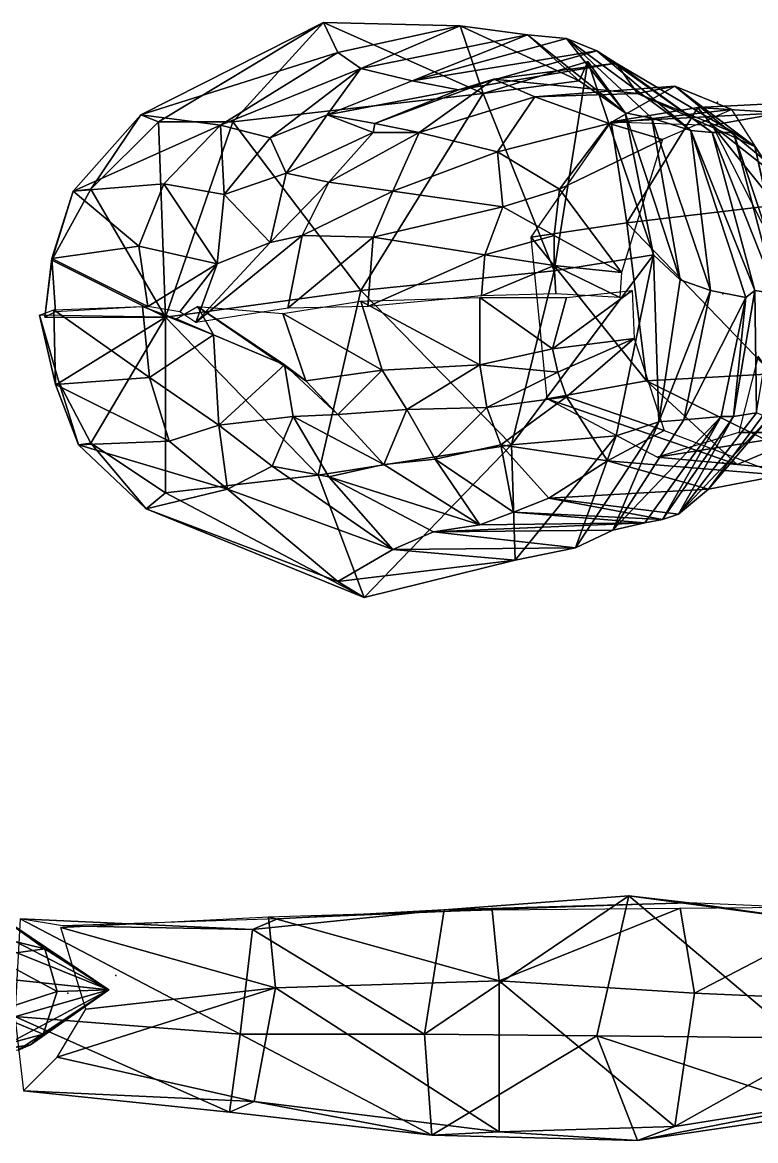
# Model space of a CAD drawing. Extents: x -652 to 233, y -282 to 215.
# Drawn here: x -485.5 to -278.9, y -274.8 to 40.2 of the extents above; entities that cross this region are included whole.
import ezdxf

# ---------------------------------------------------------------- set-up
doc = ezdxf.new("R2010")
doc.units = 0
doc.layers.get('0').update_dxf_attribs({"linetype": 'CONTINUOUS'})

msp = doc.modelspace()

# ---------------------------------------------------------------- linework, layer by layer
for p in [(-289.66, 17.65, 1360.83), (-428.66, -8.35, 1338.83), (-288.16, -36.35, 1360.83), (-288.16, -36.35, 1360.83), (-288.16, -36.35, 1360.83), (-288.16, -36.35, 1360.83), (-430.16, -73.35, 1339.83), (-288.16, -83.85, 1361.33), (-459.16, -228.35, 891.83), (-472.66, -233.35, 888.33), (-472.66, -233.35, 888.33)]:
    msp.add_point(p)
for points in [[(-396.66, 31.65, 1389.33), (-452.16, 14.15, 1403.33), (-400.66, 40.15, 1431.83)], [(-447.16, 12.15, 1456.33), (-400.66, 40.15, 1431.83), (-452.16, 14.15, 1403.33)], [(-400.66, 40.15, 1431.83), (-447.16, 12.15, 1456.33), (-426.16, 12.15, 1478.33)], [(-426.16, 12.15, 1478.33), (-355.66, 20.15, 1477.33), (-400.66, 40.15, 1431.83)], [(-400.66, 40.15, 1431.83), (-362.16, 39.15, 1430.33), (-396.66, 31.65, 1389.33)], [(-362.16, 39.15, 1430.33), (-400.66, 40.15, 1431.83), (-355.66, 20.15, 1477.33)], [(-390.16, 27.15, 1373.33), (-396.66, 31.65, 1389.33), (-362.16, 39.15, 1430.33)], [(-362.16, 39.15, 1430.33), (-343.16, 36.65, 1417.33), (-390.16, 27.15, 1373.33)], [(-355.66, 20.15, 1477.33), (-328.66, 23.65, 1463.33), (-362.16, 39.15, 1430.33)], [(-343.16, 36.65, 1417.33), (-362.16, 39.15, 1430.33), (-328.66, 23.65, 1463.33)], [(-375.66, 23.65, 1357.83), (-390.16, 27.15, 1373.33), (-343.16, 36.65, 1417.33)], [(-343.16, 36.65, 1417.33), (-332.16, 35.65, 1402.83), (-375.66, 23.65, 1357.83)], [(-323.66, 32.15, 1391.83), (-375.66, 23.65, 1357.83), (-332.16, 35.65, 1402.83)], [(-328.66, 23.65, 1463.33), (-315.66, 14.65, 1446.83), (-343.16, 36.65, 1417.33)], [(-332.16, 35.65, 1402.83), (-343.16, 36.65, 1417.33), (-315.66, 14.65, 1446.83)], [(-332.16, 35.65, 1402.83), (-297.16, 9.65, 1417.83), (-323.66, 32.15, 1391.83)], [(-315.66, 14.65, 1446.83), (-308.16, 13.15, 1431.83), (-332.16, 35.65, 1402.83)], [(-297.16, 9.65, 1417.83), (-332.16, 35.65, 1402.83), (-308.16, 13.15, 1431.83)], [(-452.16, 14.15, 1403.33), (-396.66, 31.65, 1389.33), (-429.66, 11.15, 1364.83)], [(-390.16, 27.15, 1373.33), (-429.66, 11.15, 1364.83), (-396.66, 31.65, 1389.33)], [(-375.66, 23.65, 1357.83), (-323.66, 32.15, 1391.83), (-362.66, 21.15, 1347.83)], [(-318.16, 28.65, 1383.83), (-362.66, 21.15, 1347.83), (-323.66, 32.15, 1391.83)], [(-291.16, 9.15, 1412.33), (-323.66, 32.15, 1391.83), (-297.16, 9.65, 1417.83)], [(-323.66, 32.15, 1391.83), (-291.16, 9.15, 1412.33), (-318.16, 28.65, 1383.83)], [(-362.66, 21.15, 1347.83), (-318.16, 28.65, 1383.83), (-352.66, 24.15, 1341.83)], [(-326.16, 29.15, 1461.83), (-355.66, 20.15, 1477.33), (-335.66, -29.85, 1496.33)], [(-355.66, 20.15, 1477.33), (-326.16, 29.15, 1461.83), (-328.66, 23.65, 1463.33)], [(-312.16, 20.15, 1376.83), (-352.66, 24.15, 1341.83), (-318.16, 28.65, 1383.83)], [(-335.66, -29.85, 1496.33), (-307.66, -25.35, 1485.33), (-326.16, 29.15, 1461.83)], [(-315.66, 14.65, 1446.83), (-328.66, 23.65, 1463.33), (-326.16, 29.15, 1461.83)], [(-315.66, 14.65, 1446.83), (-326.16, 29.15, 1461.83), (-307.66, -25.35, 1485.33)], [(-285.16, 9.15, 1406.83), (-318.16, 28.65, 1383.83), (-291.16, 9.15, 1412.33)], [(-318.16, 28.65, 1383.83), (-285.16, 9.15, 1406.83), (-312.16, 20.15, 1376.83)], [(-429.66, 11.15, 1364.83), (-390.16, 27.15, 1373.33), (-415.66, 7.65, 1350.33)], [(-399.66, 14.15, 1329.33), (-415.66, 7.65, 1350.33), (-390.16, 27.15, 1373.33)], [(-390.16, 27.15, 1373.33), (-375.66, 23.65, 1357.83), (-399.66, 14.15, 1329.33)], [(-362.66, 21.15, 1347.83), (-399.66, 14.15, 1329.33), (-375.66, 23.65, 1357.83)], [(-352.66, 24.15, 1341.83), (-386.16, 11.65, 1319.83), (-362.66, 21.15, 1347.83)], [(-386.16, 11.65, 1319.83), (-352.66, 24.15, 1341.83), (-373.66, 9.15, 1310.83)], [(-341.16, 19.15, 1337.83), (-373.66, 9.15, 1310.83), (-352.66, 24.15, 1341.83)], [(-352.66, 24.15, 1341.83), (-312.16, 20.15, 1376.83), (-341.16, 19.15, 1337.83)], [(-341.16, 19.15, 1337.83), (-301.66, 22.15, 1363.33), (-320.16, 11.65, 1324.83)], [(-301.66, 22.15, 1363.33), (-341.16, 19.15, 1337.83), (-312.16, 20.15, 1376.83)], [(-285.66, 15.65, 1343.83), (-320.16, 11.65, 1324.83), (-301.66, 22.15, 1363.33)], [(-312.16, 20.15, 1376.83), (-279.16, 5.15, 1393.83), (-301.66, 22.15, 1363.33)], [(-301.66, 22.15, 1363.33), (-276.66, 1.65, 1386.33), (-285.66, 15.65, 1343.83)], [(-276.66, 1.65, 1386.33), (-301.66, 22.15, 1363.33), (-279.16, 5.15, 1393.83)], [(-355.66, 20.15, 1477.33), (-426.16, 12.15, 1478.33), (-390.16, -35.35, 1507.83)], [(-399.66, 14.15, 1329.33), (-362.66, 21.15, 1347.83), (-386.16, 11.65, 1319.83)], [(-390.16, -35.35, 1507.83), (-335.66, -29.85, 1496.33), (-355.66, 20.15, 1477.33)], [(-373.66, 9.15, 1310.83), (-341.16, 19.15, 1337.83), (-351.66, 3.65, 1295.83)], [(-320.16, 11.65, 1324.83), (-351.66, 3.65, 1295.83), (-341.16, 19.15, 1337.83)], [(-279.16, 5.15, 1393.83), (-312.16, 20.15, 1376.83), (-285.16, 9.15, 1406.83)], [(-319.66, 12.15, 1357.33), (-295.16, 16.15, 1336.33), (-315.16, -16.35, 1310.83)], [(-319.66, 12.15, 1357.33), (-271.66, 14.65, 1368.33), (-295.16, 16.15, 1336.33)], [(-273.16, -11.35, 1285.83), (-315.16, -16.35, 1310.83), (-295.16, 16.15, 1336.33)], [(-295.16, 16.15, 1336.33), (-256.16, 18.15, 1307.33), (-273.16, -11.35, 1285.83)], [(-256.16, 18.15, 1307.33), (-295.16, 16.15, 1336.33), (-271.66, 14.65, 1368.33)], [(-466.16, -6.85, 1446.33), (-452.16, 14.15, 1403.33), (-471.16, -7.35, 1393.33)], [(-429.66, 11.15, 1364.83), (-471.16, -7.35, 1393.33), (-452.16, 14.15, 1403.33)], [(-452.16, 14.15, 1403.33), (-466.16, -6.85, 1446.33), (-447.16, 12.15, 1456.33)], [(-415.66, 7.65, 1350.33), (-399.66, 14.15, 1329.33), (-411.16, -2.35, 1316.33)], [(-386.66, 9.15, 1320.83), (-411.16, -2.35, 1316.33), (-399.66, 14.15, 1329.33)], [(-399.66, 14.15, 1329.33), (-386.16, 11.65, 1319.83), (-386.66, 9.15, 1320.83)], [(-320.16, 11.65, 1324.83), (-285.66, 15.65, 1343.83), (-305.16, 7.15, 1319.83)], [(-271.66, 14.65, 1368.33), (-319.66, 12.15, 1357.33), (-291.16, 11.15, 1386.33)], [(-307.66, -25.35, 1485.33), (-300.16, -32.35, 1465.83), (-315.66, 14.65, 1446.83)], [(-308.16, 13.15, 1431.83), (-315.66, 14.65, 1446.83), (-300.16, -32.35, 1465.83)], [(-300.16, -32.35, 1465.83), (-291.66, -35.35, 1450.83), (-308.16, 13.15, 1431.83)], [(-297.16, 9.65, 1417.83), (-308.16, 13.15, 1431.83), (-291.66, -35.35, 1450.83)], [(-291.16, 11.15, 1386.33), (-253.66, -18.35, 1388.33), (-271.66, 14.65, 1368.33)], [(-471.16, -7.35, 1393.33), (-429.66, 11.15, 1364.83), (-445.66, -5.35, 1353.83)], [(-445.16, -42.85, 1483.33), (-447.16, 12.15, 1456.33), (-466.16, -6.85, 1446.33)], [(-445.16, -42.85, 1483.33), (-426.16, 12.15, 1478.33), (-447.16, 12.15, 1456.33)], [(-428.66, -8.35, 1338.83), (-445.66, -5.35, 1353.83), (-429.66, 11.15, 1364.83)], [(-445.16, -42.85, 1483.33), (-390.16, -35.35, 1507.83), (-426.16, 12.15, 1478.33)], [(-429.66, 11.15, 1364.83), (-415.66, 7.65, 1350.33), (-428.66, -8.35, 1338.83)], [(-373.66, 9.15, 1310.83), (-386.66, 9.15, 1320.83), (-386.16, 11.65, 1319.83)], [(-351.66, 3.65, 1295.83), (-320.16, 11.65, 1324.83), (-334.16, -6.85, 1296.83)], [(-315.16, -16.35, 1310.83), (-342.16, -20.35, 1340.33), (-319.66, 12.15, 1357.33)], [(-305.16, 7.15, 1319.83), (-334.16, -6.85, 1296.83), (-320.16, 11.65, 1324.83)], [(-291.66, -35.35, 1450.83), (-281.66, -37.35, 1433.33), (-297.16, 9.65, 1417.83)], [(-279.16, -35.35, 1428.33), (-297.16, 9.65, 1417.83), (-281.66, -37.35, 1433.33)], [(-297.16, 9.65, 1417.83), (-279.16, -35.35, 1428.33), (-291.16, 9.15, 1412.33)], [(-253.66, -18.35, 1388.33), (-291.16, 11.15, 1386.33), (-277.16, -16.35, 1402.83)], [(-411.16, -2.35, 1316.33), (-428.66, -8.35, 1338.83), (-415.66, 7.65, 1350.33)], [(-411.16, -2.35, 1316.33), (-386.66, 9.15, 1320.83), (-399.16, -4.85, 1306.83)], [(-399.16, -4.85, 1306.83), (-373.66, 9.15, 1310.83), (-381.16, -7.35, 1294.33)], [(-373.66, 9.15, 1310.83), (-399.16, -4.85, 1306.83), (-386.66, 9.15, 1320.83)], [(-351.66, 3.65, 1295.83), (-381.16, -7.35, 1294.33), (-373.66, 9.15, 1310.83)], [(-334.16, -6.85, 1296.83), (-305.16, 7.15, 1319.83), (-316.66, -30.35, 1293.33)], [(-273.16, -36.35, 1423.33), (-291.16, 9.15, 1412.33), (-279.16, -35.35, 1428.33)], [(-291.16, 9.15, 1412.33), (-273.16, -36.35, 1423.33), (-285.16, 9.15, 1406.83)], [(-285.16, 9.15, 1406.83), (-269.16, -38.85, 1418.33), (-279.16, 5.15, 1393.83)], [(-269.16, -38.85, 1418.33), (-285.16, 9.15, 1406.83), (-273.16, -36.35, 1423.33)], [(-381.16, -7.35, 1294.33), (-351.66, 3.65, 1295.83), (-350.16, -11.85, 1275.33)], [(-334.16, -6.85, 1296.83), (-350.16, -11.85, 1275.33), (-351.66, 3.65, 1295.83)], [(-269.16, -39.85, 1416.83), (-279.16, 5.15, 1393.83), (-269.16, -38.85, 1418.33)], [(-279.16, 5.15, 1393.83), (-269.16, -39.85, 1416.83), (-276.66, 1.65, 1386.33)], [(-428.66, -8.35, 1338.83), (-411.16, -2.35, 1316.33), (-415.66, -21.85, 1311.33)], [(-399.16, -4.85, 1306.83), (-415.66, -21.85, 1311.33), (-411.16, -2.35, 1316.33)], [(-471.16, -7.35, 1393.33), (-445.66, -5.35, 1353.83), (-452.66, -22.85, 1349.83)], [(-430.66, -27.85, 1339.83), (-452.66, -22.85, 1349.83), (-445.66, -5.35, 1353.83)], [(-445.66, -5.35, 1353.83), (-428.66, -8.35, 1338.83), (-430.66, -27.85, 1339.83)], [(-415.66, -21.85, 1311.33), (-399.16, -4.85, 1306.83), (-406.66, -19.85, 1298.83)], [(-381.16, -7.35, 1294.33), (-406.66, -19.85, 1298.83), (-399.16, -4.85, 1306.83)], [(-471.16, -7.35, 1393.33), (-477.16, -26.85, 1438.83), (-466.16, -6.85, 1446.33)], [(-445.16, -42.85, 1483.33), (-466.16, -6.85, 1446.33), (-477.16, -26.85, 1438.83)], [(-477.16, -26.85, 1438.83), (-471.16, -7.35, 1393.33), (-477.16, -26.35, 1385.83)], [(-452.66, -22.85, 1349.83), (-477.16, -26.35, 1385.83), (-471.16, -7.35, 1393.33)], [(-415.66, -21.85, 1311.33), (-430.66, -27.85, 1339.83), (-428.66, -8.35, 1338.83)], [(-406.66, -19.85, 1298.83), (-381.16, -7.35, 1294.33), (-386.66, -20.35, 1281.33)], [(-350.16, -11.85, 1275.33), (-386.66, -20.35, 1281.33), (-381.16, -7.35, 1294.33)], [(-350.16, -11.85, 1275.33), (-334.16, -6.85, 1296.83), (-335.66, -19.85, 1284.83)], [(-316.66, -30.35, 1293.33), (-335.66, -19.85, 1284.83), (-334.16, -6.85, 1296.83)], [(-386.66, -20.35, 1281.33), (-350.16, -11.85, 1275.33), (-355.16, -25.35, 1261.33)], [(-335.66, -19.85, 1284.83), (-355.16, -25.35, 1261.33), (-350.16, -11.85, 1275.33)], [(-315.16, -16.35, 1310.83), (-273.16, -11.35, 1285.83), (-274.16, -58.85, 1290.83)], [(-342.16, -20.35, 1340.33), (-315.16, -16.35, 1310.83), (-309.66, -60.85, 1313.83)], [(-274.16, -58.85, 1290.83), (-309.66, -60.85, 1313.83), (-315.16, -16.35, 1310.83)], [(-436.66, -44.35, 1299.83), (-406.66, -19.85, 1298.83), (-410.66, -40.35, 1293.83)], [(-406.66, -19.85, 1298.83), (-436.66, -44.35, 1299.83), (-415.66, -21.85, 1311.33)], [(-430.66, -27.85, 1339.83), (-415.66, -21.85, 1311.33), (-436.66, -44.35, 1299.83)], [(-386.66, -20.35, 1281.33), (-410.66, -40.35, 1293.83), (-406.66, -19.85, 1298.83)], [(-410.66, -40.35, 1293.83), (-386.66, -20.35, 1281.33), (-388.16, -39.85, 1279.83)], [(-355.16, -25.35, 1261.33), (-388.16, -39.85, 1279.83), (-386.66, -20.35, 1281.33)], [(-355.16, -25.35, 1261.33), (-335.66, -19.85, 1284.83), (-335.66, -28.35, 1279.83)], [(-309.66, -60.85, 1313.83), (-337.66, -65.85, 1344.33), (-342.16, -20.35, 1340.33)], [(-316.66, -30.35, 1293.33), (-335.66, -28.35, 1279.83), (-335.66, -19.85, 1284.83)], [(-477.16, -26.35, 1385.83), (-452.66, -22.85, 1349.83), (-450.16, -39.85, 1342.33)], [(-430.66, -27.85, 1339.83), (-450.16, -39.85, 1342.33), (-452.66, -22.85, 1349.83)], [(-477.16, -26.35, 1385.83), (-479.16, -42.85, 1435.83), (-477.16, -26.85, 1438.83)], [(-479.16, -42.85, 1435.83), (-477.16, -26.35, 1385.83), (-476.16, -41.35, 1386.83)], [(-445.16, -42.85, 1483.33), (-477.16, -26.85, 1438.83), (-479.16, -42.85, 1435.83)], [(-450.16, -39.85, 1342.33), (-476.16, -41.35, 1386.83), (-477.16, -26.35, 1385.83)], [(-450.16, -39.85, 1342.33), (-430.66, -27.85, 1339.83), (-441.16, -41.35, 1332.83)], [(-436.66, -44.35, 1299.83), (-441.16, -41.35, 1332.83), (-430.66, -27.85, 1339.83)], [(-388.16, -39.85, 1279.83), (-355.16, -25.35, 1261.33), (-356.16, -36.85, 1258.83)], [(-335.66, -28.35, 1279.83), (-356.16, -36.85, 1258.83), (-355.16, -25.35, 1261.33)], [(-356.16, -36.85, 1258.83), (-335.66, -28.35, 1279.83), (-335.16, -36.35, 1278.83)], [(-307.66, -25.35, 1485.33), (-335.66, -29.85, 1496.33), (-347.66, -78.85, 1492.33)], [(-347.66, -78.85, 1492.33), (-318.16, -76.35, 1476.33), (-307.66, -25.35, 1485.33)], [(-317.16, -37.35, 1292.33), (-335.16, -36.35, 1278.83), (-335.66, -28.35, 1279.83)], [(-335.66, -28.35, 1279.83), (-316.66, -30.35, 1293.33), (-317.16, -37.35, 1292.33)], [(-306.16, -72.35, 1455.33), (-307.66, -25.35, 1485.33), (-318.16, -76.35, 1476.33)], [(-307.66, -25.35, 1485.33), (-306.16, -72.35, 1455.33), (-300.16, -32.35, 1465.83)], [(-390.16, -35.35, 1507.83), (-347.66, -78.85, 1492.33), (-335.66, -29.85, 1496.33)], [(-291.66, -35.35, 1450.83), (-300.16, -32.35, 1465.83), (-306.16, -72.35, 1455.33)], [(-445.16, -42.85, 1483.33), (-402.16, -87.35, 1490.33), (-390.16, -35.35, 1507.83)], [(-347.66, -78.85, 1492.33), (-390.16, -35.35, 1507.83), (-402.16, -87.35, 1490.33)], [(-390.16, -38.35, 1278.33), (-356.66, -37.35, 1259.33), (-356.66, -56.35, 1265.33)], [(-336.16, -51.85, 1279.83), (-356.66, -56.35, 1265.33), (-356.66, -37.35, 1259.33)], [(-356.66, -37.35, 1259.33), (-332.16, -37.35, 1278.83), (-336.16, -51.85, 1279.83)], [(-313.66, -35.35, 1296.33), (-336.16, -51.85, 1279.83), (-332.16, -37.35, 1278.83)], [(-336.16, -51.85, 1279.83), (-313.66, -35.35, 1296.33), (-313.16, -48.85, 1294.83)], [(-306.16, -72.35, 1455.33), (-299.16, -71.85, 1441.33), (-291.66, -35.35, 1450.83)], [(-281.66, -37.35, 1433.33), (-291.66, -35.35, 1450.83), (-299.16, -71.85, 1441.33)], [(-299.16, -71.85, 1441.33), (-288.66, -70.85, 1428.33), (-281.66, -37.35, 1433.33)], [(-285.16, -70.85, 1424.83), (-281.66, -37.35, 1433.33), (-288.66, -70.85, 1428.33)], [(-281.66, -37.35, 1433.33), (-285.16, -70.85, 1424.83), (-279.16, -35.35, 1428.33)], [(-278.66, -69.85, 1416.33), (-279.16, -35.35, 1428.33), (-285.16, -70.85, 1424.83)], [(-279.16, -35.35, 1428.33), (-278.66, -69.85, 1416.33), (-273.16, -36.35, 1423.33)], [(-480.66, -42.35, 1433.33), (-476.66, -40.85, 1385.83), (-476.16, -61.85, 1385.83)], [(-476.66, -40.85, 1385.83), (-451.66, -39.85, 1346.83), (-449.66, -59.85, 1348.33)], [(-449.66, -59.85, 1348.33), (-476.16, -61.85, 1385.83), (-476.66, -40.85, 1385.83)], [(-431.66, -47.85, 1336.33), (-449.66, -59.85, 1348.33), (-451.66, -39.85, 1346.83)], [(-451.66, -39.85, 1346.83), (-442.16, -43.35, 1331.33), (-431.66, -47.85, 1336.33)], [(-436.16, -39.85, 1296.83), (-431.66, -47.85, 1336.33), (-442.16, -43.35, 1331.33)], [(-431.66, -47.85, 1336.33), (-436.16, -39.85, 1296.83), (-411.66, -56.35, 1309.83)], [(-436.16, -39.85, 1296.83), (-412.16, -41.85, 1293.83), (-405.66, -60.85, 1303.33)], [(-405.66, -60.85, 1303.33), (-411.66, -56.35, 1309.83), (-436.16, -39.85, 1296.83)], [(-412.16, -41.85, 1293.83), (-390.16, -38.35, 1278.33), (-384.16, -57.85, 1283.33)], [(-356.66, -56.35, 1265.33), (-384.16, -57.85, 1283.33), (-390.16, -38.35, 1278.33)], [(-476.16, -61.85, 1385.83), (-475.16, -61.35, 1436.83), (-480.66, -42.35, 1433.33)], [(-445.16, -42.85, 1483.33), (-480.66, -42.35, 1433.33), (-475.16, -61.35, 1436.83)], [(-445.16, -42.85, 1483.33), (-475.16, -61.35, 1436.83), (-466.16, -78.35, 1441.33)], [(-445.16, -42.85, 1483.33), (-466.16, -78.35, 1441.33), (-445.16, -92.35, 1453.83)], [(-445.16, -42.85, 1483.33), (-445.16, -92.35, 1453.83), (-402.16, -87.35, 1490.33)], [(-384.16, -57.85, 1283.33), (-405.66, -60.85, 1303.33), (-412.16, -41.85, 1293.83)], [(-449.66, -59.85, 1348.33), (-431.66, -47.85, 1336.33), (-430.16, -73.35, 1339.83)], [(-411.66, -56.35, 1309.83), (-430.16, -73.35, 1339.83), (-431.66, -47.85, 1336.33)], [(-313.16, -48.85, 1294.83), (-334.66, -58.35, 1286.33), (-336.16, -51.85, 1279.83)], [(-313.16, -48.85, 1294.83), (-332.16, -65.35, 1293.33), (-334.66, -58.35, 1286.33)], [(-332.16, -65.35, 1293.33), (-313.16, -48.85, 1294.83), (-304.66, -74.85, 1315.33)], [(-356.66, -56.35, 1265.33), (-336.16, -51.85, 1279.83), (-334.66, -58.35, 1286.33)], [(-430.16, -73.35, 1339.83), (-411.66, -56.35, 1309.83), (-409.16, -70.85, 1316.83)], [(-396.66, -70.35, 1306.33), (-409.16, -70.85, 1316.83), (-411.66, -56.35, 1309.83)], [(-411.66, -56.35, 1309.83), (-405.66, -60.85, 1303.33), (-396.66, -70.35, 1306.33)], [(-356.66, -56.35, 1265.33), (-377.16, -68.85, 1293.33), (-384.16, -57.85, 1283.33)], [(-377.16, -68.85, 1293.33), (-356.66, -56.35, 1265.33), (-354.66, -68.35, 1278.33)], [(-334.66, -58.35, 1286.33), (-354.66, -68.35, 1278.33), (-356.66, -56.35, 1265.33)], [(-262.66, -75.35, 1368.33), (-278.16, -53.85, 1402.33), (-283.66, -75.35, 1385.33)], [(-476.16, -61.85, 1385.83), (-449.66, -59.85, 1348.33), (-444.16, -77.85, 1351.33)], [(-430.16, -73.35, 1339.83), (-444.16, -77.85, 1351.33), (-449.66, -59.85, 1348.33)], [(-384.16, -57.85, 1283.33), (-396.66, -70.35, 1306.33), (-405.66, -60.85, 1303.33)], [(-396.66, -70.35, 1306.33), (-384.16, -57.85, 1283.33), (-377.16, -68.85, 1293.33)], [(-354.66, -68.35, 1278.33), (-334.66, -58.35, 1286.33), (-332.16, -65.35, 1293.33)], [(-309.66, -60.85, 1313.83), (-274.16, -58.85, 1290.83), (-257.16, -86.85, 1322.83)], [(-475.16, -61.35, 1436.83), (-476.16, -61.85, 1385.83), (-469.66, -78.85, 1392.33)], [(-444.16, -77.85, 1351.33), (-469.66, -78.85, 1392.33), (-476.16, -61.85, 1385.83)], [(-469.66, -78.85, 1392.33), (-466.16, -78.35, 1441.33), (-475.16, -61.35, 1436.83)], [(-337.66, -65.85, 1344.33), (-309.66, -60.85, 1313.83), (-284.16, -84.35, 1343.83)], [(-257.16, -86.85, 1322.83), (-284.16, -84.35, 1343.83), (-309.66, -60.85, 1313.83)], [(-271.16, -62.85, 1394.33), (-275.16, -71.35, 1407.33), (-292.16, -91.35, 1379.83)], [(-292.16, -91.35, 1379.83), (-271.66, -87.35, 1353.33), (-271.16, -62.85, 1394.33)], [(-332.16, -65.35, 1293.33), (-350.66, -78.85, 1294.33), (-354.66, -68.35, 1278.33)], [(-350.66, -78.85, 1294.33), (-332.16, -65.35, 1293.33), (-320.66, -83.35, 1320.83)], [(-284.16, -84.35, 1343.83), (-306.66, -82.35, 1361.83), (-337.66, -65.85, 1344.33)], [(-304.66, -74.85, 1315.33), (-320.66, -83.35, 1320.83), (-332.16, -65.35, 1293.33)], [(-377.16, -68.85, 1293.33), (-383.66, -84.35, 1313.83), (-396.66, -70.35, 1306.33)], [(-383.66, -84.35, 1313.83), (-377.16, -68.85, 1293.33), (-369.16, -82.85, 1304.83)], [(-354.66, -68.35, 1278.33), (-369.16, -82.85, 1304.83), (-377.16, -68.85, 1293.33)], [(-369.16, -82.85, 1304.83), (-354.66, -68.35, 1278.33), (-350.66, -78.85, 1294.33)], [(-409.16, -70.85, 1316.83), (-415.16, -84.85, 1349.33), (-430.16, -73.35, 1339.83)], [(-415.16, -84.85, 1349.33), (-409.16, -70.85, 1316.83), (-399.16, -87.85, 1326.83)], [(-409.16, -70.85, 1316.83), (-396.66, -70.35, 1306.33), (-383.66, -84.35, 1313.83)], [(-383.66, -84.35, 1313.83), (-399.16, -87.85, 1326.83), (-409.16, -70.85, 1316.83)], [(-318.16, -76.35, 1476.33), (-329.66, -107.85, 1430.33), (-306.16, -72.35, 1455.33)], [(-319.16, -102.85, 1418.83), (-306.16, -72.35, 1455.33), (-329.66, -107.85, 1430.33)], [(-288.66, -70.85, 1428.33), (-299.16, -71.85, 1441.33), (-319.16, -102.85, 1418.83)], [(-319.16, -102.85, 1418.83), (-310.16, -100.85, 1405.33), (-288.66, -70.85, 1428.33)], [(-306.16, -72.35, 1455.33), (-319.16, -102.85, 1418.83), (-299.16, -71.85, 1441.33)], [(-305.16, -99.85, 1399.83), (-288.66, -70.85, 1428.33), (-310.16, -100.85, 1405.33)], [(-288.66, -70.85, 1428.33), (-305.16, -99.85, 1399.83), (-285.16, -70.85, 1424.83)], [(-300.66, -98.35, 1392.83), (-285.16, -70.85, 1424.83), (-305.16, -99.85, 1399.83)], [(-285.16, -70.85, 1424.83), (-300.66, -98.35, 1392.83), (-278.66, -69.85, 1416.33)], [(-275.16, -71.35, 1407.33), (-278.66, -69.85, 1416.33), (-300.66, -98.35, 1392.83)], [(-300.66, -98.35, 1392.83), (-292.16, -91.35, 1379.83), (-275.16, -71.35, 1407.33)], [(-430.16, -73.35, 1339.83), (-427.66, -91.35, 1361.83), (-444.16, -77.85, 1351.33)], [(-427.66, -91.35, 1361.83), (-430.16, -73.35, 1339.83), (-415.16, -84.85, 1349.33)], [(-320.66, -83.35, 1320.83), (-304.66, -74.85, 1315.33), (-271.66, -87.35, 1353.33)], [(-306.66, -82.35, 1361.83), (-284.16, -84.35, 1343.83), (-262.66, -75.35, 1368.33)], [(-262.66, -75.35, 1368.33), (-283.66, -75.35, 1385.33), (-306.66, -82.35, 1361.83)], [(-257.16, -86.85, 1322.83), (-262.66, -75.35, 1368.33), (-284.16, -84.35, 1343.83)], [(-469.66, -78.85, 1392.33), (-444.16, -77.85, 1351.33), (-427.66, -91.35, 1361.83)], [(-466.16, -78.35, 1441.33), (-469.66, -78.85, 1392.33), (-450.66, -96.85, 1399.83)], [(-450.66, -96.85, 1399.83), (-445.16, -92.35, 1453.83), (-466.16, -78.35, 1441.33)], [(-347.66, -78.85, 1492.33), (-346.66, -111.35, 1447.33), (-318.16, -76.35, 1476.33)], [(-329.66, -107.85, 1430.33), (-318.16, -76.35, 1476.33), (-346.66, -111.35, 1447.33)], [(-427.66, -91.35, 1361.83), (-450.66, -96.85, 1399.83), (-469.66, -78.85, 1392.33)], [(-402.16, -87.35, 1490.33), (-389.16, -121.85, 1446.33), (-347.66, -78.85, 1492.33)], [(-346.66, -111.35, 1447.33), (-347.66, -78.85, 1492.33), (-389.16, -121.85, 1446.33)], [(-350.66, -78.85, 1294.33), (-347.16, -97.85, 1336.83), (-369.16, -82.85, 1304.83)], [(-347.16, -97.85, 1336.83), (-350.66, -78.85, 1294.33), (-337.16, -93.85, 1330.33)], [(-320.66, -83.35, 1320.83), (-337.16, -93.85, 1330.33), (-350.66, -78.85, 1294.33)], [(-427.66, -91.35, 1361.83), (-415.16, -84.85, 1349.33), (-381.16, -108.35, 1368.33)], [(-399.16, -87.85, 1326.83), (-381.16, -108.35, 1368.33), (-415.16, -84.85, 1349.33)], [(-399.16, -87.85, 1326.83), (-383.66, -84.35, 1313.83), (-356.66, -101.35, 1341.33)], [(-369.16, -82.85, 1304.83), (-356.66, -101.35, 1341.33), (-383.66, -84.35, 1313.83)], [(-356.66, -101.35, 1341.33), (-369.16, -82.85, 1304.83), (-347.16, -97.85, 1336.83)], [(-337.16, -93.85, 1330.33), (-320.66, -83.35, 1320.83), (-292.16, -91.35, 1379.83)], [(-271.66, -87.35, 1353.33), (-292.16, -91.35, 1379.83), (-320.66, -83.35, 1320.83)], [(-389.16, -121.85, 1446.33), (-402.16, -87.35, 1490.33), (-445.16, -92.35, 1453.83)], [(-381.16, -108.35, 1368.33), (-399.16, -87.85, 1326.83), (-369.66, -103.35, 1356.33)], [(-356.66, -101.35, 1341.33), (-369.66, -103.35, 1356.33), (-399.16, -87.85, 1326.83)], [(-450.66, -96.85, 1399.83), (-427.66, -91.35, 1361.83), (-396.66, -117.35, 1397.33)], [(-381.16, -108.35, 1368.33), (-396.66, -117.35, 1397.33), (-427.66, -91.35, 1361.83)], [(-292.16, -91.35, 1379.83), (-300.66, -98.35, 1392.83), (-337.16, -93.85, 1330.33)], [(-445.16, -92.35, 1453.83), (-450.66, -96.85, 1399.83), (-389.16, -121.85, 1446.33)], [(-337.16, -93.85, 1330.33), (-305.16, -99.85, 1399.83), (-347.16, -97.85, 1336.83)], [(-305.16, -99.85, 1399.83), (-337.16, -93.85, 1330.33), (-300.66, -98.35, 1392.83)], [(-396.66, -117.35, 1397.33), (-389.16, -121.85, 1446.33), (-450.66, -96.85, 1399.83)], [(-347.16, -97.85, 1336.83), (-310.16, -100.85, 1405.33), (-356.66, -101.35, 1341.33)], [(-310.16, -100.85, 1405.33), (-347.16, -97.85, 1336.83), (-305.16, -99.85, 1399.83)], [(-369.66, -103.35, 1356.33), (-329.66, -107.85, 1430.33), (-381.16, -108.35, 1368.33)], [(-310.16, -100.85, 1405.33), (-319.16, -102.85, 1418.83), (-369.66, -103.35, 1356.33)], [(-369.66, -103.35, 1356.33), (-356.66, -101.35, 1341.33), (-310.16, -100.85, 1405.33)], [(-329.66, -107.85, 1430.33), (-369.66, -103.35, 1356.33), (-319.16, -102.85, 1418.83)], [(-381.16, -108.35, 1368.33), (-346.66, -111.35, 1447.33), (-396.66, -117.35, 1397.33)], [(-346.66, -111.35, 1447.33), (-381.16, -108.35, 1368.33), (-329.66, -107.85, 1430.33)], [(-389.16, -121.85, 1446.33), (-396.66, -117.35, 1397.33), (-346.66, -111.35, 1447.33)], [(-314.66, -205.85, 970.83), (-366.66, -209.85, 950.83), (-372.16, -244.85, 965.33)], [(-372.16, -244.85, 965.33), (-323.66, -245.35, 988.33), (-314.66, -205.85, 970.83)], [(-366.66, -209.85, 950.83), (-314.66, -205.85, 970.83), (-297.66, -207.85, 931.83)], [(-297.66, -207.85, 931.83), (-353.66, -209.85, 912.83), (-366.66, -209.85, 950.83)], [(-267.16, -245.85, 1008.83), (-314.66, -205.85, 970.83), (-323.66, -245.35, 988.33)], [(-314.66, -205.85, 970.83), (-267.16, -245.85, 1008.83), (-262.66, -212.85, 990.33)], [(-262.66, -212.85, 990.33), (-297.66, -207.85, 931.83), (-314.66, -205.85, 970.83)], [(-297.66, -207.85, 931.83), (-262.66, -212.85, 990.33), (-251.66, -209.85, 953.83)], [(-366.66, -209.85, 950.83), (-413.66, -212.35, 898.83), (-420.66, -215.35, 930.83)], [(-420.66, -215.35, 930.83), (-372.16, -244.85, 965.33), (-366.66, -209.85, 950.83)], [(-416.16, -211.85, 897.33), (-353.16, -209.85, 913.34), (-351.16, -229.85, 894.33)], [(-413.66, -212.35, 898.83), (-366.66, -209.85, 950.83), (-353.66, -209.85, 912.83)], [(-300.16, -209.35, 930.83), (-351.16, -229.85, 894.33), (-353.16, -209.85, 913.34)], [(-351.16, -229.85, 894.33), (-300.16, -209.35, 930.83), (-296.16, -233.35, 908.84)], [(-249.16, -208.85, 954.83), (-296.16, -233.35, 908.84), (-300.16, -209.35, 930.83)], [(-296.16, -233.35, 908.84), (-249.16, -208.85, 954.83), (-239.16, -235.85, 923.84)], [(-505.66, -214.35, 881.84), (-491.66, -211.85, 883.83), (-479.16, -220.85, 863.33)], [(-461.16, -232.35, 890.84), (-491.66, -211.85, 883.83), (-493.16, -215.85, 896.84)], [(-461.16, -232.35, 890.84), (-479.16, -220.85, 863.33), (-491.66, -211.85, 883.83)], [(-424.16, -244.85, 940.34), (-486.16, -212.35, 912.33), (-487.66, -239.85, 915.33)], [(-420.66, -215.35, 930.83), (-474.16, -214.35, 879.33), (-486.16, -212.35, 912.33)], [(-486.16, -212.35, 912.33), (-424.16, -244.85, 940.34), (-420.66, -215.35, 930.83)], [(-474.66, -214.85, 880.34), (-416.16, -211.85, 897.33), (-414.16, -231.85, 880.83)], [(-474.16, -214.35, 879.33), (-420.66, -215.35, 930.83), (-413.66, -212.35, 898.83)], [(-351.16, -229.85, 894.33), (-414.16, -231.85, 880.83), (-416.16, -211.85, 897.33)], [(-479.16, -220.85, 863.33), (-494.16, -222.85, 852.83), (-505.66, -214.35, 881.84)], [(-461.16, -232.35, 890.84), (-493.16, -215.85, 896.84), (-493.66, -219.35, 900.83)], [(-414.16, -231.85, 880.83), (-467.66, -237.85, 870.83), (-474.66, -214.85, 880.34)], [(-372.16, -244.85, 965.33), (-420.66, -215.35, 930.83), (-424.16, -244.85, 940.34)], [(-461.16, -232.35, 890.84), (-493.66, -219.35, 900.83), (-494.16, -228.85, 909.33)], [(-494.16, -222.85, 852.83), (-479.16, -220.85, 863.33), (-475.66, -232.85, 863.84)], [(-475.66, -232.85, 863.84), (-494.16, -238.85, 851.84), (-494.16, -222.85, 852.83)], [(-461.16, -232.35, 890.84), (-475.66, -232.85, 863.84), (-479.16, -220.85, 863.33)], [(-461.16, -232.35, 890.84), (-494.16, -228.85, 909.33), (-490.66, -240.85, 909.33)], [(-414.16, -231.85, 880.83), (-351.16, -229.85, 894.33), (-351.16, -272.35, 907.83)], [(-301.66, -270.85, 921.83), (-351.16, -272.35, 907.83), (-351.16, -229.85, 894.33)], [(-351.16, -229.85, 894.33), (-296.16, -233.35, 908.84), (-301.66, -270.85, 921.83)], [(-494.16, -238.85, 851.84), (-475.66, -232.85, 863.84), (-479.66, -244.85, 866.84)], [(-461.16, -232.35, 890.84), (-492.16, -248.85, 895.34), (-486.66, -249.35, 881.33)], [(-461.16, -232.35, 890.84), (-490.66, -240.85, 909.33), (-490.16, -247.85, 895.34)], [(-461.16, -232.35, 890.84), (-486.66, -249.35, 881.33), (-483.16, -247.85, 876.33)], [(-461.16, -232.35, 890.84), (-483.16, -247.85, 876.33), (-479.66, -244.85, 866.84)], [(-461.16, -232.35, 890.84), (-479.66, -244.85, 866.84), (-475.66, -232.85, 863.84)], [(-414.16, -231.85, 880.83), (-475.66, -251.35, 873.33), (-467.66, -237.85, 870.83)], [(-475.66, -251.35, 873.33), (-414.16, -231.85, 880.83), (-420.16, -263.85, 890.33)], [(-351.16, -272.35, 907.83), (-420.16, -263.85, 890.33), (-414.16, -231.85, 880.83)], [(-239.16, -235.85, 923.84), (-301.66, -270.85, 921.83), (-296.16, -233.35, 908.84)], [(-301.66, -270.85, 921.83), (-239.16, -235.85, 923.84), (-248.16, -262.35, 941.84)], [(-479.66, -244.85, 866.84), (-500.16, -250.35, 859.83), (-494.16, -238.85, 851.84)], [(-487.66, -239.85, 915.33), (-427.16, -266.85, 923.33), (-424.16, -244.85, 940.34)], [(-427.16, -266.85, 923.33), (-487.66, -239.85, 915.33), (-485.16, -260.85, 898.34)], [(-500.16, -250.35, 859.83), (-479.66, -244.85, 866.84), (-483.16, -247.85, 876.33)], [(-370.16, -273.35, 944.33), (-424.16, -244.85, 940.34), (-427.16, -266.85, 923.33)], [(-424.16, -244.85, 940.34), (-370.16, -273.35, 944.33), (-372.16, -244.85, 965.33)], [(-323.66, -245.35, 988.33), (-372.16, -244.85, 965.33), (-370.16, -273.35, 944.33)], [(-370.16, -273.35, 944.33), (-312.16, -274.85, 965.83), (-323.66, -245.35, 988.33)], [(-258.16, -266.85, 980.33), (-323.66, -245.35, 988.33), (-312.16, -274.85, 965.83)], [(-323.66, -245.35, 988.33), (-258.16, -266.85, 980.33), (-267.16, -245.85, 1008.83)], [(-501.16, -250.85, 870.33), (-483.16, -247.85, 876.33), (-486.66, -249.35, 881.33)], [(-483.16, -247.85, 876.33), (-501.16, -250.85, 870.33), (-500.16, -250.35, 859.83)], [(-420.16, -263.85, 890.33), (-485.16, -260.85, 898.34), (-475.66, -251.35, 873.33)], [(-485.16, -260.85, 898.34), (-420.16, -263.85, 890.33), (-427.16, -266.85, 923.33)], [(-370.16, -273.35, 944.33), (-427.16, -266.85, 923.33), (-420.16, -263.85, 890.33)], [(-420.16, -263.85, 890.33), (-351.16, -272.35, 907.83), (-370.16, -273.35, 944.33)], [(-312.16, -274.85, 965.83), (-248.16, -262.35, 941.84), (-258.16, -266.85, 980.33)], [(-248.16, -262.35, 941.84), (-312.16, -274.85, 965.83), (-301.66, -270.85, 921.83)], [(-351.16, -272.35, 907.83), (-301.66, -270.85, 921.83), (-312.16, -274.85, 965.83)], [(-312.16, -274.85, 965.83), (-370.16, -273.35, 944.33), (-351.16, -272.35, 907.83)]]:
    msp.add_3dface(points)

doc.saveas('drawing.dxf')
